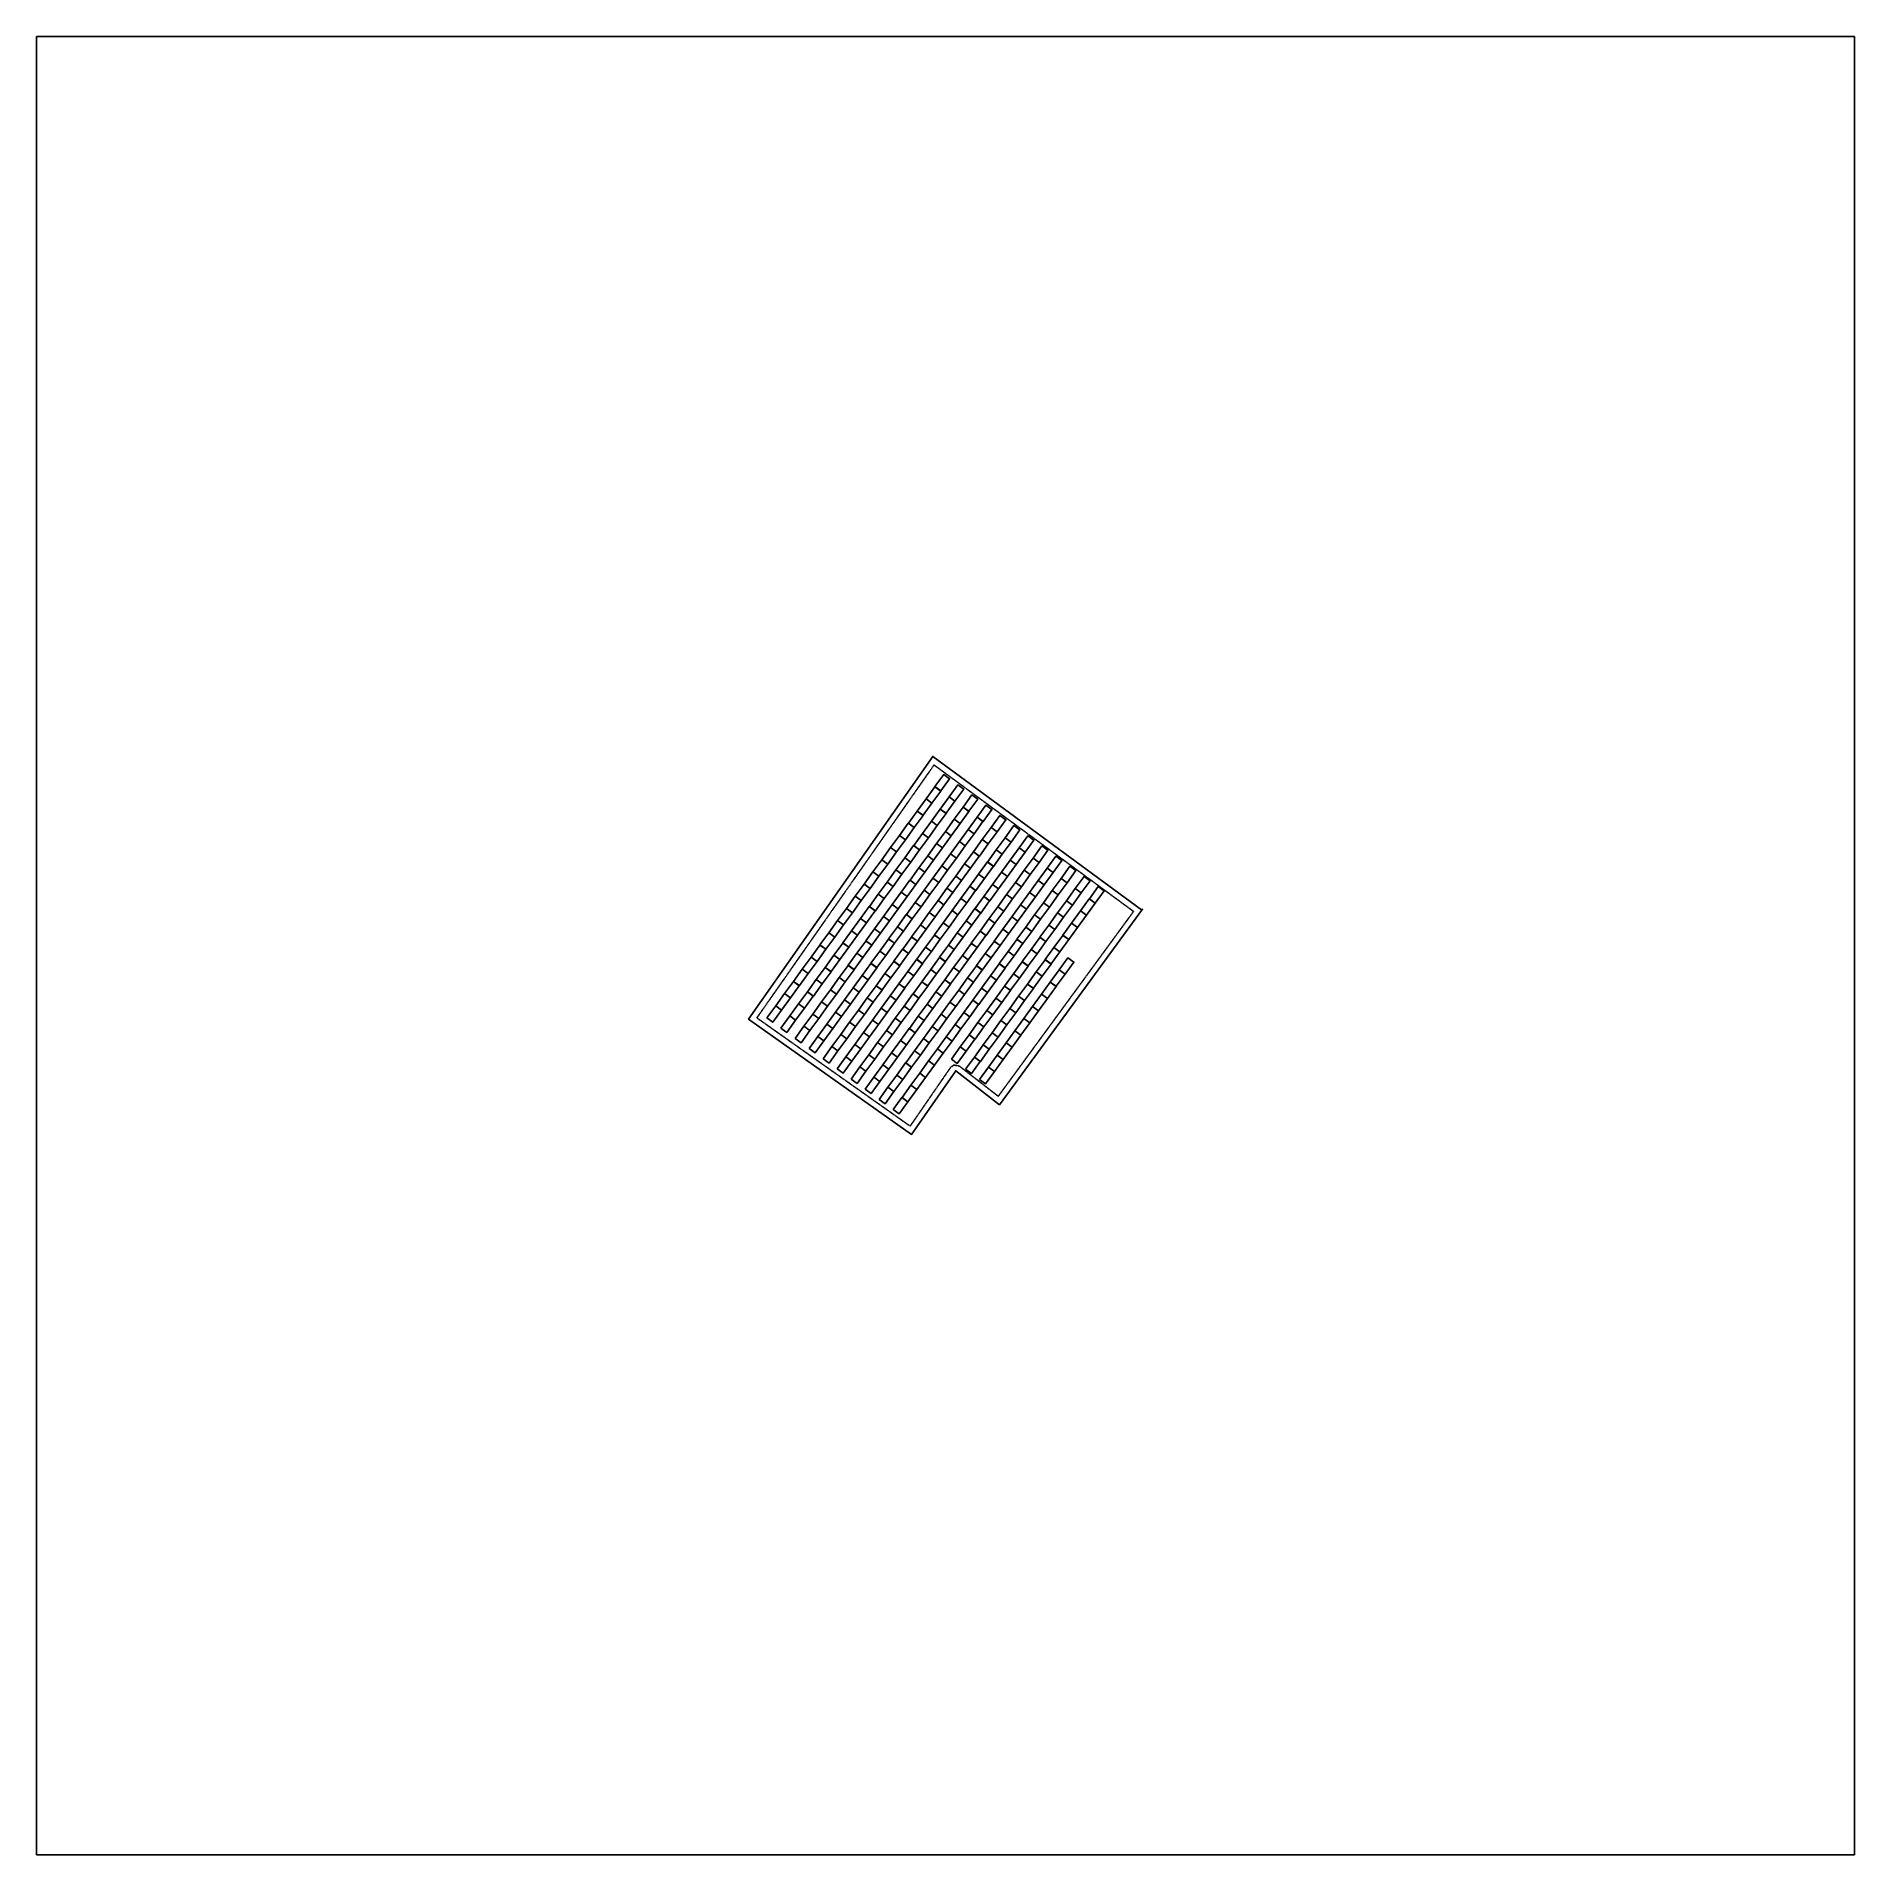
# Model space of a CAD drawing. Header units: inches. Extents: x 1407 to 12306, y -9312 to 1588.
import ezdxf

# ---------------------------------------------------------------- set-up
doc = ezdxf.new("R2010")
doc.units = ezdxf.units.IN
doc.header["$MEASUREMENT"] = 0
doc.linetypes.add('DASHED', pattern=[0.75, 0.5, -0.25])
for name, color, linetype in [('Field_Segment_Setback', 21, 'DASHED'), ('Field_Segments', 142, 'Continuous'), ('Modules', 160, 'Continuous')]:
    doc.layers.add(name, color=color, linetype=linetype)
picture_1 = doc.add_image_def('image1.jpg', size_in_pixel=(2048, 2048))

# ---------------------------------------------------------------- blocks, each defined once
blk = doc.blocks.new('module_characterization_114541_10.0deg_landscape')
blk.add_polyline3d([(0, 0, 0), (90, 0, 0), (90, -44, -8), (0, -44, -8)], close=True)
blk = doc.blocks.new('fs_54506388_full')
blk.add_blockref('module_characterization_114541_10.0deg_landscape', (0, 0))

msp = doc.modelspace()

# ---------------------------------------------------------------- linework, layer by layer
at = {"layer": 'Field_Segment_Setback'}
msp.add_polyline3d([(6645, -4945, 0), (5726, -4296, 0), (6788, -2780, 0), (7984, -3658, 0), (7173, -4766, 0), (6940, -4585, 0), (6907, -4579, 0), (6888, -4592, 0)], close=True, dxfattribs=at)

# ---------------------------------------------------------------- block references
at = {"layer": 'Modules', "rotation": 54}
for p in [(6740, -2983, 26), (6793, -2910, 26), (6878, -2971, 26), (6687, -3056, 26), (6772, -3117, 26), (6825, -3044, 26), (6909, -3105, 26), (6962, -3032, 26), (7046, -3093, 26), (6581, -3202, 26), (6634, -3129, 26), (6719, -3190, 26), (6856, -3178, 26), (6993, -3166, 26), (7077, -3227, 26), (7130, -3155, 26), (7214, -3216, 26), (6528, -3275, 26), (6613, -3336, 26), (6666, -3263, 26), (6750, -3324, 26), (6803, -3251, 26), (6887, -3312, 26), (6940, -3239, 26), (7024, -3300, 26), (7161, -3289, 26), (7298, -3277, 26), (7382, -3338, 26), (6422, -3421, 26), (6475, -3348, 26), (6560, -3409, 26), (6697, -3397, 26), (6834, -3385, 26), (6918, -3446, 26), (6971, -3373, 26), (7055, -3434, 26), (7108, -3362, 26), (7192, -3423, 26), (7245, -3350, 26), (7329, -3411, 26), (7466, -3399, 26), (6369, -3494, 26), (6454, -3555, 26), (6507, -3482, 26), (6591, -3543, 26), (6644, -3470, 26), (6728, -3531, 26), (6781, -3458, 26), (6865, -3519, 26), (7002, -3507, 26), (7139, -3496, 26), (7223, -3557, 26), (7276, -3484, 26), (7360, -3545, 26), (7413, -3472, 26), (7497, -3533, 26), (7550, -3460, 26), (7635, -3521, 26), (6263, -3640, 26), (6316, -3567, 26), (6401, -3628, 26), (6538, -3616, 26), (6675, -3604, 26), (6759, -3665, 26), (6812, -3592, 26), (6896, -3653, 26), (6949, -3580, 26), (7033, -3642, 26), (7086, -3569, 26), (7170, -3630, 26), (7307, -3618, 26), (7444, -3606, 26), (7529, -3667, 26), (7582, -3594, 26), (7666, -3655, 26), (7719, -3582, 26), (6210, -3713, 26), (6294, -3774, 26), (6347, -3701, 26), (6432, -3762, 26), (6485, -3689, 26), (6569, -3750, 26), (6622, -3677, 26), (6706, -3738, 26), (6843, -3726, 26), (6980, -3714, 26), (7064, -3776, 26), (7117, -3703, 26), (7201, -3764, 26), (7254, -3691, 26), (7338, -3752, 26), (7391, -3679, 26), (7476, -3740, 26), (7613, -3728, 26), (6104, -3859, 26), (6157, -3786, 26), (6241, -3847, 26), (6379, -3835, 26), (6516, -3823, 26), (6600, -3884, 26), (6653, -3811, 26), (6737, -3872, 26), (6790, -3799, 26), (6874, -3860, 26), (6927, -3787, 26), (7011, -3849, 26), (7148, -3837, 26), (7285, -3825, 26), (7370, -3886, 26), (7423, -3813, 26), (7507, -3874, 26), (7560, -3801, 26), (6051, -3932, 26), (6135, -3993, 26), (6188, -3920, 26), (6273, -3981, 26), (6326, -3908, 26), (6410, -3969, 26), (6463, -3896, 26), (6547, -3957, 26), (6684, -3945, 26), (6821, -3933, 26), (6905, -3994, 26), (6958, -3922, 26), (7042, -3983, 26), (7095, -3910, 26), (7179, -3971, 26), (7232, -3898, 26), (7317, -3959, 26), (7454, -3947, 26), (5945, -4077, 26), (5998, -4004, 26), (6082, -4066, 26), (6220, -4054, 26), (6357, -4042, 26), (6441, -4103, 26), (6494, -4030, 26), (6578, -4091, 26), (6631, -4018, 26), (6715, -4079, 26), (6768, -4006, 26), (6852, -4067, 26), (6989, -4056, 26), (7126, -4044, 26), (7211, -4105, 26), (7264, -4032, 26), (7348, -4093, 26), (7401, -4020, 26), (7485, -4081, 26), (7538, -4008, 26), (5892, -4150, 26), (5976, -4212, 26), (6029, -4139, 26), (6114, -4200, 26), (6167, -4127, 26), (6251, -4188, 26), (6304, -4115, 26), (6388, -4176, 26), (6525, -4164, 26), (6662, -4152, 26), (6746, -4213, 26), (6799, -4140, 26), (6883, -4202, 26), (6936, -4129, 26), (7020, -4190, 26), (7073, -4117, 26), (7158, -4178, 26), (7295, -4166, 26), (7432, -4154, 26), (5786, -4296, 26), (5839, -4223, 26), (5923, -4284, 26), (6061, -4273, 26), (6198, -4261, 26), (6282, -4322, 26), (6335, -4249, 26), (6419, -4310, 26), (6472, -4237, 26), (6556, -4298, 26), (6609, -4225, 26), (6693, -4286, 26), (6830, -4274, 26), (6967, -4263, 26), (7105, -4251, 26), (7189, -4312, 26), (7242, -4239, 26), (7326, -4300, 26), (7379, -4227, 26), (5870, -4357, 26), (5955, -4419, 26), (6008, -4346, 26), (6092, -4407, 26), (6145, -4334, 26), (6229, -4395, 26), (6366, -4383, 26), (6503, -4371, 26), (6587, -4432, 26), (6640, -4359, 26), (6724, -4420, 26), (6777, -4347, 26), (6861, -4409, 26), (6914, -4336, 26), (6998, -4397, 26), (7051, -4324, 26), (7136, -4385, 26), (7273, -4373, 26), (6039, -4480, 26), (6123, -4541, 26), (6176, -4468, 26), (6260, -4529, 26), (6313, -4456, 26), (6397, -4517, 26), (6450, -4444, 26), (6534, -4505, 26), (6671, -4493, 26), (6808, -4482, 26), (6945, -4470, 26), (7030, -4531, 26), (7083, -4458, 26), (7167, -4519, 26), (7220, -4446, 26), (6207, -4602, 26), (6344, -4590, 26), (6481, -4578, 26), (6565, -4639, 26), (6618, -4566, 26), (6702, -4627, 26), (6755, -4554, 26), (6892, -4543, 26), (6977, -4604, 26), (7114, -4592, 26), (6291, -4663, 26), (6375, -4724, 26), (6428, -4651, 26), (6512, -4712, 26), (6649, -4700, 26), (7061, -4665, 26), (6459, -4785, 26), (6543, -4846, 26), (6596, -4773, 26)]:
    msp.add_blockref('fs_54506388_full', p, dxfattribs=at)

# ---------------------------------------------------------------- pictures from other files: only their frames are drawn
image = msp.add_image(picture_1, insert=(1407, -9312), size_in_units=(10899, 10899))

# ---------------------------------------------------------------- meshes
at = {"layer": 'Field_Segments'}
mesh = msp.add_polyface(dxfattribs=at)
corners = [(8031, -3648, 0), (6780, -2729, 0), (5676, -4304, 0), (6653, -4995, 0), (6918, -4613, 0), (7180, -4817, 0), (8038, -3645, 0)]
mesh.append_faces([[corners[k] for k in face] for face in [(0, 0, 1, 1), (1, 1, 2, 2), (2, 2, 3, 3), (3, 3, 4, 4), (4, 4, 5, 5), (5, 5, 6, 6), (6, 6, 0, 0)]])

doc.saveas('drawing.dxf')
